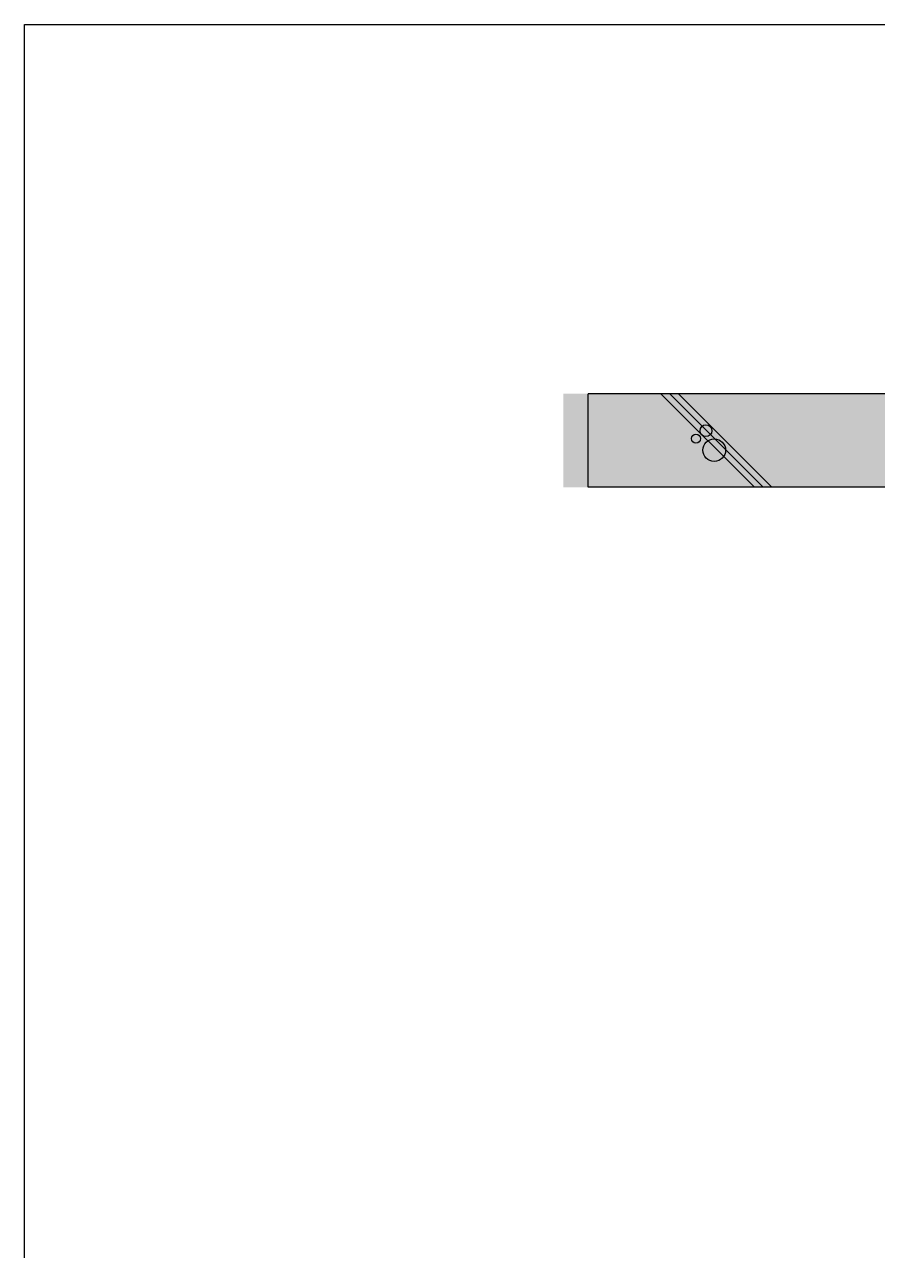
# Model space of a CAD drawing. Header units: millimetres. Extents: x -223175 to 287756, y -120611 to 352956.
# Drawn here: x 256417 to 257786, y 85581 to 87549 of the extents above; entities that cross this region are included whole.
import ezdxf

# ---------------------------------------------------------------- set-up
doc = ezdxf.new("R2010")
doc.units = ezdxf.units.MM
doc.header["$LTSCALE"] = 50
doc.layers.add('+Detail-line', color=7, linetype='Continuous')
doc.layers.add('ELE_1', color=2, linetype='Continuous')

msp = doc.modelspace()

# ---------------------------------------------------------------- hatches: boundary and pattern name
at = {"layer": '+Detail-line'}
msp.add_hatch(color=254, dxfattribs=at).paths.add_polyline_path([(259248.6008, 86806.3049), (259248.6008, 86956.3049), (257281.5458, 86956.3049), (257281.5458, 86806.3049)])

# ---------------------------------------------------------------- linework, layer by layer
at = {"layer": '+Detail-line', "color": 251}
for p, q in [((257588.427, 86806.3049), (257438.427, 86956.3049)), ((257602.4255, 86806.3049), (257452.4255, 86956.3049)), ((257616.4239, 86806.3049), (257466.4239, 86956.3049))]:
    msp.add_line(p, q, dxfattribs=at)
for centre, radius in [((257510.5678, 86896.9848), 9.4772), ((257494.54, 86884.3026), 7.2746), ((257523.9319, 86865.8274), 18.2089)]:
    msp.add_circle(centre, radius, dxfattribs=at)
msp.add_lwpolyline([(256416.9714, 87549.149), (261071.4562, 87549.149), (261071.4562, 79164.3507), (256416.9714, 79164.3507)], close=True)
at = {"layer": 'ELE_1'}
msp.add_line((259128.6006, 86956.3049), (257321.5458, 86956.3049), dxfattribs=at)
msp.add_lwpolyline([(259138.6008, 86806.3049), (257321.5458, 86806.3049), (257321.5458, 86956.3049)], dxfattribs=at)

doc.saveas('drawing.dxf')
